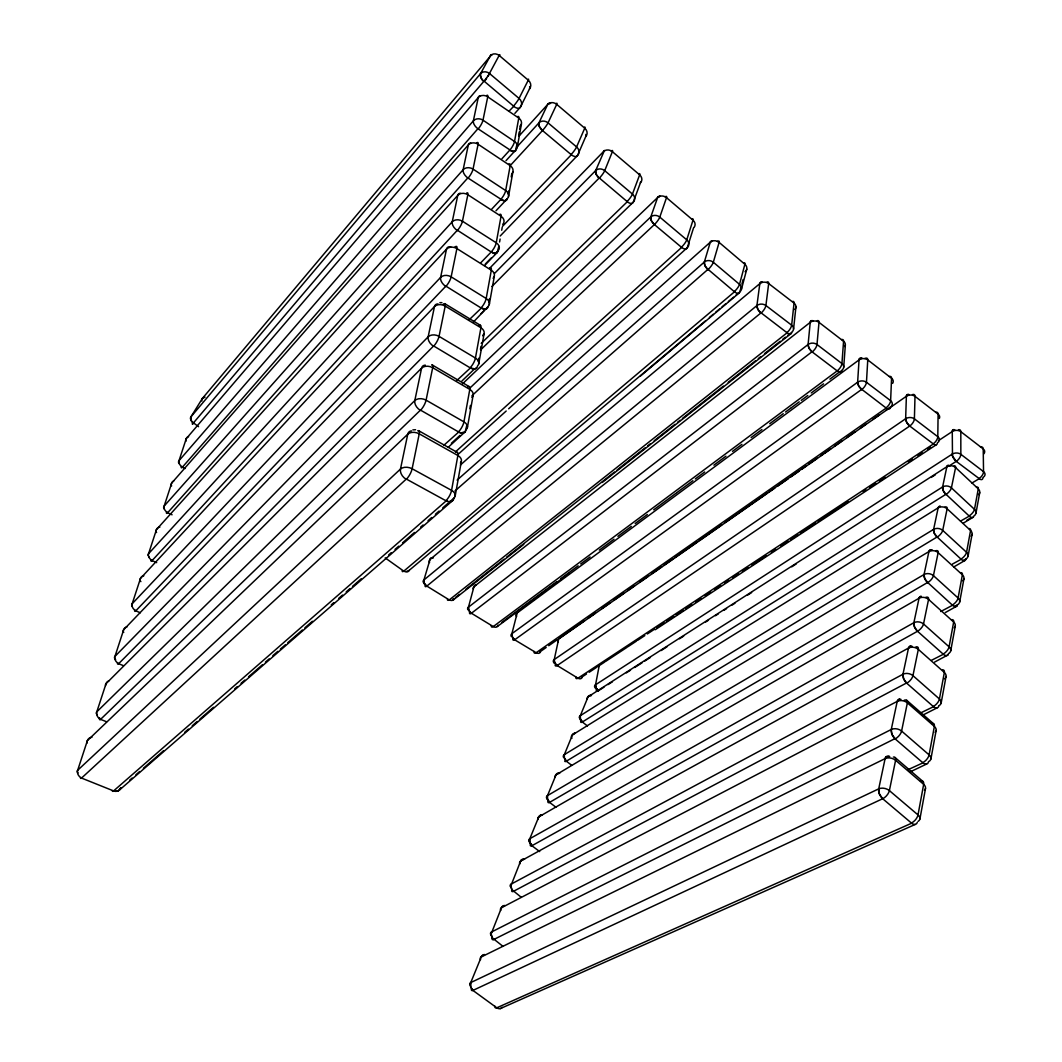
<?xml version="1.0" encoding="UTF-8"?>
<svg xmlns="http://www.w3.org/2000/svg" width="1062" height="1062" viewBox="0 0 1062 1062"><rect width="100%" height="100%" fill="white"/><g stroke="black" fill="none" stroke-linecap="round" stroke-linejoin="round"><path stroke-width="1.5" d="M481.232 343.371L627.31 201.714L599.26 177.938L491.918 286.501M469.258 319.675L481.298 308.113L445.881 286.143L135.79 610.849L140.317 612.761M385.187 557.895L403.786 571.144L734.479 291.811L708.009 269.323L454.961 490.963M487.896 76.371L499.565 54.68M971.942 483.011L979.27 478.657L956.251 461.373L952.481 455.956L952.269 431.544L952.574 430.256L954.765 429.778M921.006 596.366L919.055 598.225L913.864 622.717L914.541 627.071L917.528 631.279L943.348 654.272L931.44 660.325M491.48 252.145L457.364 230.228L152.078 560.59L156.685 562.621M910.559 646.001L908.514 648.046L902.966 674.251L903.643 678.844L906.722 683.211L933.498 706.681L919.957 713.252M555.891 807.186L549.558 802.394L927.644 582.467L952.548 605.247L940.759 611.539M595.397 688.149A4.699 2.814 11 0 1 595.556 684.764L952.176 454.151A5.921 2.828 55.6 0 0 956.251 461.373L950.689 464.944M774.835 488.095L558.665 639.032L554.245 659.542L554.776 662.821L557.178 665.529L577.967 678.193A4.726 1.951 -58.7 0 1 575.763 676.892M899.381 699.141L897.217 701.385L891.27 729.488L891.961 734.36L895.147 738.9L922.958 762.861L907.917 769.738M571.621 765.224L566.351 761.202L937.096 536.974L961.176 559.289L952.362 564.121M587.459 725.957L582.334 722.014L945.976 494.255L969.274 516.119L960.566 521.084M546.187 647.488L540.744 651.298A4.792 3.319 55 0 1 536.137 652.705L886.186 408.06L861.76 389.342L514.672 639.802L536.137 652.705A4.792 1.832 -58.6 0 1 534.067 651.471M433.415 557.762L430.694 558.373L429.991 559.568L423.924 579.958A4.938 3.531 50.5 0 0 426.858 586.105L449.266 599.911L787.088 332.791L761.056 312.825L426.712 586.197M889.239 756.409L885.92 756.941L885.111 758.626L878.712 788.854L879.402 794.031L882.708 798.743L911.634 823.209L496.79 1007.798A5.748 4.394 69.7 0 0 502.22 1007.28M712.363 240.888L710.279 242.189L704.345 262.022L704.969 265.726L707.796 269.376M517.459 611.991L511.897 633.669L512.388 636.974L514.658 639.789M586.529 673.998L582.388 676.72A4.739 3.239 56.5 0 1 577.967 678.193L933.392 443.969L909.736 426.035L906.789 422.57L905.647 418.747L906.377 396.272L906.736 394.998L909.045 394.586M113.528 791.044L118.068 790.964L120.869 787.858A6.186 5.469 42.8 0 1 113.594 790.924L446.173 500.892L406.321 479.042L81.535 778.074L113.594 790.924A6.306 1.527 -65.4 0 1 112.293 790.659M509.07 111.125L513.769 106.28L484.033 81.11L192.527 423.99L193.417 423.074A5.363 3.85 39 0 1 191.067 416.689L202.351 398.476L491.454 54.866M475.776 584.87L473.957 586.715L468.461 607.159L468.913 610.464L471.409 613.252L493.259 626.567A4.845 1.712 -58.6 0 1 491.281 625.876M443.69 445.416L458.731 432.022L420.472 410.105L100.585 719.372L106.612 721.775M456.899 380.462L470.386 367.97L433.628 345.96L118.639 663.71L123.298 665.608M882.96 798.584L472.922 990.421L496.79 1007.798A5.722 2.151 -55.7 0 1 494.972 1006.258M659.86 196.324L657.617 197.545L650.78 216.953L651.325 220.644L654.391 224.56L681.631 247.419L455.505 451.841M861.932 389.396L858.733 386.05L857.631 382.214L859.052 359.899L859.463 358.637L861.919 358.306M192.501 424.003L192.726 423.207M791.708 332.671A6.239 3.159 52 0 0 791.814 332.127A6.319 4.898 2.3 0 0 791.655 325.184L765.901 305.524A6.345 4.991 3.5 0 0 756.914 305.564L423.924 579.958L424.322 583.277L426.645 585.998M843.719 367.24L845.339 344.964M837.4 371.063L812.204 351.947L809.125 348.349L808.089 344.5L810.226 322.357L810.704 321.136L813.293 320.87M604.358 150.658L595.663 170.584L596.127 174.248L599.247 178.23A6.757 1.221 -51.7 0 0 604.716 170.663L612.389 151.68A6.664 1.181 -51.7 0 0 611.181 151.109M793.579 329.008L795.929 306.931M494.534 273.425L595.663 170.584A6.651 3.465 47.4 0 0 599.247 178.23L599.114 177.951M717.368 241.539A6.478 1.673 -50.4 0 1 719.12 242.388L713.319 262.248A6.558 1.726 -50.5 0 1 707.996 269.602L708.168 269.376M499.764 54.812L499.405 55.636A6.797 5.881 40.5 0 0 490.405 55.742L480.515 73.69L191.067 416.689L190.908 419.928L191.89 421.641L198.567 426.698M454.868 247.034A7.633 2.111 -59.5 0 1 456.899 248.588L451.151 276.85A7.739 2.19 -59.7 0 1 445.867 286.435L446.013 286.182M466.762 192.912A7.421 1.965 -59.1 0 1 467.838 194.744L462.448 221.228A7.527 2.044 -59.3 0 1 457.337 230.52L457.058 230.295M767.122 281.961A6.385 2.31 -52.4 0 1 768.676 283.567L765.901 305.524A6.465 2.389 -52.5 0 1 761.029 313.078L757.896 309.414L756.914 305.564L759.821 283.62L761.52 281.921M550.315 103.333L547.753 104.368L538.938 122.847L539.31 126.484L542.483 130.533L571.329 154.747L502.499 226.352M925.679 597.388A6.664 2.854 -45.7 0 1 928.56 599.406L923.528 623.965A6.757 2.947 -46 0 1 917.528 631.279L531.903 845.737L539.682 851.578M927.816 582.534L924.736 578.644L924.059 574.515L928.918 551.576L929.569 550.342L932.383 550.315M761.003 312.825L761.029 313.078A6.292 3.213 51.4 0 1 756.914 305.564M939.963 506.295L938.171 507.835L933.617 529.367L934.281 533.283L937.308 537.053M579.321 717.872A4.806 3.106 22.6 0 1 580.343 715.655L942.591 486.954A6.093 2.974 56 0 0 945.963 494.494L943.255 490.684L942.591 486.954L946.866 466.709L947.463 465.634L950.078 465.78M511.34 636.523A4.819 2.96 13.4 0 1 511.897 633.669L857.631 382.214A6.093 3.013 53.7 0 0 861.733 389.581L861.587 389.369M956.358 461.16L956.251 461.373A6.08 3.08 -49.7 0 0 960.844 454.31L960.818 431.663A6.014 2.987 -49.5 0 0 958.508 429.712M514.844 113.395L520.34 107.209A6.81 5.868 36 0 0 519.053 98.421L489.648 73.623A6.903 5.921 39.3 0 0 480.515 73.69C480.422 79.119 483.887 84.376 486.595 78.176M580.343 715.655L580.396 718.908L582.494 721.948A4.819 3.332 58 0 1 580.343 715.655L588.056 696.858L588.839 695.809L591.468 695.57M455.16 496.193L461.359 461.359M467.346 427.76L473.121 395.329M478.697 364.014L484.086 333.747M489.29 304.489L494.334 276.186M508.512 196.563L512.946 171.646M517.247 147.472L521.429 124.028M963.048 560.683L965.916 559.024A6.452 4.766 8.2 0 0 966.553 552.306L942.711 530.376A6.465 4.845 8.9 0 0 933.617 529.367L564.334 754.644L564.36 758.029L566.524 761.149A4.952 3.491 59.2 0 1 564.334 754.644L572.431 734.917L574.489 733.311M466.935 424.959L465.156 431.783L448.204 447.301M469.829 408.751L470.426 405.445M478.298 361.332L478.869 358.146M480.436 349.358L480.967 346.358M488.918 301.86L489.476 298.688M484.63 265.473L497.228 252.49L498.835 246.251M499.591 242.017L500.122 239.043M501.702 230.255L502.22 227.334M508.167 194.041L508.725 190.921M511.22 176.903L511.778 173.796M517.207 143.383L515.375 150.977L511.95 151.255L477.927 128.714L182.412 467.161L185.359 468.488M518.721 134.914L519.238 132.007M519.716 129.312L520.274 126.179A6.93 3.664 45.3 0 0 520.327 125.767M954.592 606.402L957.473 604.796A6.664 4.792 9.3 0 0 958.097 598.025L933.432 575.644A6.664 4.872 9.9 0 0 924.059 574.515L547.514 795.611L547.527 799.142L549.731 802.328A5.084 3.664 60.5 0 1 547.514 795.611L556.023 774.875L556.886 773.707L559.687 773.309M919.904 819.054L925.506 788.469M930.909 758.972L936.126 730.51M941.158 703.031L946.03 676.494M950.729 650.833L955.282 626.009M959.676 601.995L963.938 578.75M968.066 556.222L972.062 534.385M975.951 513.225L979.708 492.688M948.844 653.395A6.89 4.806 10.3 0 0 949.083 646.824L923.528 623.965A6.89 4.885 10.9 0 0 913.864 622.717L529.819 838.714L529.805 842.392L532.075 845.671A5.23 3.836 62.1 0 1 529.819 838.714L538.779 816.89L541.009 815.045M598.092 690.937A4.699 2.005 -58.7 0 0 598.503 690.698L596.127 688.043L595.556 684.764L599.207 665.688M417.738 430.774A8.363 2.628 -61.2 0 1 419.238 433.827L412.136 468.754A8.523 2.735 -61.6 0 1 406.281 479.32L405.963 479.108M524.575 859.238L521.561 859.795L520.619 861.109L510.835 885.934L512.07 889.837L521.309 897.31M420.207 410.118L420.433 410.383A8.23 2.536 -60.8 0 0 426.088 400.162L432.685 367.704A8.098 2.443 -60.5 0 0 431.637 364.916M443.173 304.197A7.846 2.27 -59.9 0 1 445.204 306.095L439.044 336.362A7.965 2.35 -60.2 0 1 433.588 346.252L433.734 346M503.906 905.607L501.49 907.731L491.148 933.91L492.396 937.972L502.777 946.189M483.807 954.658L481.285 956.942L470.758 982.576L470.652 986.784L472.909 990.408M469.922 984.978A5.629 2.867 23.5 0 1 470.758 982.576L878.712 788.854A7.607 4.367 62 0 0 882.708 798.743L882.535 798.491M707.982 269.323L707.996 269.602A6.399 3.305 50.2 0 1 704.345 262.022L457.111 480.104M812.018 351.748L471.409 613.252A4.872 3.451 52.4 0 1 468.461 607.159L808.089 344.5A6.279 4.806 1.3 0 1 816.997 344.526L841.927 363.549A6.253 4.713 0.4 0 1 842.471 369.722M192.395 423.964L192.687 423.287M457.417 230.228L457.337 230.52A7.54 4.381 45 0 1 452.226 221.812L457.762 195.368A7.434 4.235 44.9 0 1 460.297 193.218M480.515 73.69A6.956 3.611 44.5 0 0 484.02 81.416L489.648 73.623M445.828 286.143L445.867 286.435A7.766 4.699 45.3 0 1 440.597 277.394L446.505 249.145A7.66 4.54 45.1 0 1 450.792 246.862M741.077 287.258L739.842 291.891L736.046 295.09M741.9 284.165L743.134 279.532M741.435 289.315L746.759 269.217M945.95 494.255L945.963 494.494A6.239 2.403 -44.7 0 0 951.419 487.856L955.574 467.559A6.16 2.323 -44.6 0 0 954.061 465.926M693.513 227.985L687.3 247.672L508.645 408.79M864.8 358.505A6.199 2.682 -51 0 1 867.76 359.925L866.459 382.28A6.266 2.761 -51.2 0 1 861.733 389.581L861.627 389.356M640.545 182.093A6.478 3.319 48 0 1 640.386 182.929L633.244 202.192L480.767 349.783M882.841 798.531L882.708 798.743A7.434 3.69 -48.7 0 0 889.385 790.606L895.598 760.286A7.301 3.544 -48.1 0 0 893.407 757.02M808.089 344.5A6.186 3.12 52.6 0 0 812.204 351.947L812.377 351.748M585.799 134.436A6.611 3.385 46.7 0 1 585.733 136.586L577.609 155.384L500.202 236.003M917.674 631.067L917.528 631.279A6.744 3.584 58.4 0 1 913.864 622.717M119.807 789.73L452.903 500.361L453.859 498.224A8.416 5.416 10.6 0 0 451.576 490.365L457.868 455.492A8.27 2.814 -61.1 0 0 456.102 452.399M473.187 322.277L488.069 306.613A7.58 5.642 11.7 0 0 486.197 298.515L491.308 270.199A7.54 2.27 -59.2 0 0 489.635 268.221M529.593 86.593A6.77 3.465 45.3 0 1 529.5 88.889L520.34 107.209A6.876 3.584 45.2 0 1 513.464 106.16A6.903 0.796 -52.6 0 0 519.053 98.421L528.265 80.168A6.823 0.77 -52.6 0 0 528.358 79.159M406.414 479.068L406.281 479.32A8.562 5.868 47.2 0 1 400.467 469.059L407.768 434.185A8.416 5.642 46.7 0 1 411.485 430.88M812.311 351.721L812.204 351.947A6.359 2.575 -51.9 0 0 816.997 344.526L819.001 322.357A6.292 2.496 -51.7 0 0 817.222 320.671M499.405 55.636L528.265 80.168A6.704 5.841 37 0 1 529.5 88.889M894.921 738.674L493.83 939.485A5.562 4.235 66.3 0 1 491.52 931.998L891.27 729.488A7.381 4.898 12.8 0 1 901.598 731.054L929.104 754.883A7.381 4.806 12.1 0 1 928.546 761.693A7.275 4.022 61.2 0 1 922.705 762.662L922.705 762.662A7.142 3.558 -47.4 0 0 929.104 754.883L934.361 726.435A7.022 3.425 -46.9 0 0 931.958 723.474M518.774 136.321L547.753 104.368A6.691 3.425 46 0 1 550.554 103.372M501.968 158.716L509.76 150.154A7.076 1.912 -58.3 0 0 514.526 141.485L518.76 118.055A6.996 1.845 -58.2 0 0 517.566 116.621M516.597 147.326L538.938 122.847A6.717 5.814 32.5 0 1 548.032 122.847L576.586 146.928A6.637 5.748 28.9 0 1 577.609 155.384A6.717 3.505 46.7 0 1 571.077 154.561A6.797 1.089 -52 0 0 576.586 146.928L584.75 128.183A6.717 1.049 -52 0 0 584.631 127.082M506.016 160.654L514.977 150.844M509.972 165.884L542.483 130.533A6.85 0.943 -52.3 0 0 548.032 122.847L556.714 104.355A6.77 0.916 -52.3 0 0 556.196 103.598M491.706 209.161L500.985 199.271L467.824 177.912L167.623 512.76L172.084 514.791M495.994 210.767L507.331 198.713A7.115 5.695 12.7 0 0 505.671 190.563L510.172 165.645A7.168 1.978 -58.5 0 0 508.791 164.092M480.82 262.712L491.414 251.774M485.321 264.013L491.095 258.066M494.547 254.495L498.012 250.924A7.341 5.682 12.2 0 0 496.246 242.8L501.038 216.263A7.341 2.111 -58.8 0 0 499.658 214.444M489.516 268.407L603.468 151.627A6.545 3.359 47.4 0 1 604.862 150.499M481.073 313.582L484.564 310.091M461.93 380.966L473.851 369.549M462.103 384.245L657.617 197.545A6.425 3.279 48.7 0 1 660.073 196.351M469.351 388.586L650.78 216.953A6.465 5.536 19 0 1 659.794 217.113L686.742 239.839A6.425 5.456 16.2 0 1 687.3 247.672A6.452 3.345 49.5 0 1 681.379 247.234A6.611 1.606 -50.8 0 0 686.742 239.839L692.995 220.179A6.531 1.553 -50.7 0 0 691.933 219.077M471.94 395.768L654.391 224.56A6.651 1.487 -51.1 0 0 659.794 217.113L666.511 197.665A6.571 1.434 -51 0 0 665.17 196.855M909.948 425.875L557.178 665.529A4.766 3.279 55.8 0 1 554.245 659.542L905.647 418.747A6.186 4.447 -1.5 0 1 914.395 418.853L937.799 436.721A6.16 4.354 -2 0 1 937.374 442.894A5.96 2.867 55.1 0 1 933.179 443.836A6.12 3.013 -50.1 0 0 937.799 436.721L938.091 414.14A6.053 2.921 -49.9 0 0 936.06 412.202M451.403 443.252L459.965 435.42M201.913 400.998A5.31 3.518 31.5 0 1 202.351 398.476L205.019 397.108M458.864 453.7L506.189 411.021M460.377 465.05L710.279 242.189A6.306 3.199 50 0 1 711.991 240.875M129.63 780.238L132.126 778.061M135.883 774.795L139.64 771.53M143.397 768.264L163.429 750.834M184.708 732.329L188.465 729.063M192.222 725.797L197.227 721.443M199.736 719.266L213.502 707.279M234.702 688.84L237.291 686.596M241.047 683.331L244.804 680.065M248.548 676.799L262.327 664.812M265.42 662.117L269.151 658.878M272.868 655.639L277.846 651.325M280.328 649.161L285.293 644.846M287.775 642.683L302.378 629.978M304.887 627.788L312.401 621.257M331.291 604.822L333.787 602.658M338.685 598.397L342.535 595.052M346.199 591.866L350.022 588.534M352.518 586.37L361.226 578.79M388.626 554.961L391.267 552.665M395.024 549.399L398.781 546.133M402.538 542.868L411.299 535.235M412.016 534.624L414.472 532.474M420.632 527.124L423.088 524.986M428.013 520.699L431.703 517.486M435.393 514.273L439.084 511.061M442.774 507.848L447.699 503.574M451.35 500.401L453.859 498.224M406.958 571.09A4.978 3.252 23.1 0 0 409.242 570.307L705.646 320.697M709.429 317.511L713.252 314.286M715.761 312.175L719.585 308.962M722.107 306.838L725.917 303.626M728.439 301.502L733.51 297.227M640.466 376.041L739.125 292.993M429.579 562.555A4.885 3.12 16.4 0 1 429.991 559.568L759.821 283.62A6.213 3.12 51.2 0 1 762.078 281.948M487.246 308.285L485.613 309.135L481.285 308.126M627.297 201.727L627.018 201.568A6.704 1.354 -51.4 0 0 632.461 194.054L639.643 174.832A6.624 1.314 -51.3 0 0 638.766 173.876M476.586 367.917L474.873 368.886L470.373 367.983M455.545 597.481L459.461 594.388M465.753 589.437L504.078 559.183M506.68 557.138L614.473 472.059M617.049 470.041L645.284 447.752M647.714 445.841L650.409 443.704M654.205 440.717L674.981 424.322M677.569 422.278L680.171 420.233M682.441 418.428L723.421 386.103M728.2 382.32L755.679 360.642M758.268 358.598L760.843 356.567M764.547 353.633L780.198 341.287M782.734 339.296L785.362 337.212M787.924 335.194L790.526 333.136M453.58 599.711L523.752 544.381M602.287 482.44L791.309 333.388M473.161 588.866A4.819 3.053 14.9 0 1 473.957 586.715L810.226 322.357A6.106 3.027 52.3 0 1 812.881 320.724M497.228 252.49L493.538 253.061L491.175 251.973A7.447 2.19 -59 0 0 496.246 242.8L462.448 221.228A7.434 5.788 14.4 0 0 452.226 221.812L148.574 553.687A5.761 3.239 17 0 0 148.136 555.506M465.156 431.783L460.974 432.938L458.346 431.942A8.124 2.708 -60.7 0 0 463.935 421.853L469.789 389.396A8.005 2.615 -60.3 0 0 467.572 386.98M501.954 622.319L556.886 581.578M560.683 578.763L578.126 565.834M580.675 563.949L590.074 556.979M599.34 550.103L613.995 539.23M617.925 536.31L631.319 526.38M635.169 523.526L647.316 514.526M653.688 509.8L675.91 493.326M676.627 492.781L692.902 480.714M695.291 478.949L704.664 471.993M713.903 465.143L725.943 456.209M732.514 451.337L741.926 444.354M751.126 437.531L761.919 429.526M769.738 423.725L783.238 413.715M785.508 412.029L790.752 408.14M791.243 407.781L799.235 401.848M801.239 400.361L807.797 395.502M811.235 392.953L823.528 383.833M829.887 379.121L840.573 371.196M497.401 626.461L569.073 573.347M516.583 616.491A4.766 2.974 13.4 0 1 516.836 613.199L859.052 359.899A6 2.934 53.4 0 1 862.118 358.385M446.159 500.932L445.774 500.786A8.403 2.921 -61.5 0 0 451.576 490.365L412.136 468.754A8.549 5.549 12.1 0 0 400.467 469.059L77.672 770.269A6.385 2.881 14.8 0 0 78.017 772.95M501.065 199.364L500.76 199.47A7.222 4.022 45.7 0 0 507.331 198.713L505.074 200.811L500.76 199.47A7.248 2.044 -58.6 0 0 505.671 190.563L473.041 169.11A7.208 5.801 15.3 0 0 463.125 169.747L164.172 506.043A5.615 3.292 17.6 0 0 164.119 508.857M548.709 645.723L557.072 639.895M559.342 638.302L584.578 620.673M588.361 618.044L595.331 613.172M601.968 608.539L610.199 602.791M614.208 599.99L623.726 593.339M627.775 590.512L634.611 585.733M639.948 582.016L648.218 576.241M652.095 573.533L661.825 566.736M664.254 565.037L672.711 559.143M675.047 557.497L686.317 549.638M687.194 549.014L697.19 542.032M699.38 540.518L721.682 524.933M725.2 522.477L742.869 510.145M743.453 509.733L750.25 504.981M751.02 504.45L753.741 502.552M755.095 501.596L767.255 493.113M769.3 491.679L774.742 487.883M775.353 487.458L782.097 482.745M782.906 482.188L799.221 470.785M799.659 470.479L806.403 465.767M808.753 464.134L817.209 458.226M820.992 455.585L830.749 448.775M834.599 446.08L841.595 441.195M846.839 437.531L855.136 431.73M860.446 428.026L865.981 424.163M872.685 419.477L879.535 414.698M886.292 409.972L890.381 407.131A6.199 4.527 -1 0 0 890.62 400.706L891.562 378.284A6.146 2.761 -50.7 0 0 889.438 376.466M777.344 486.356L788.243 478.736M790.924 476.865L799.075 471.183M801.651 469.377L823.515 454.111M824.444 453.474L866.061 424.402M866.977 423.765L906.377 396.272A5.921 2.841 54.3 0 1 908.86 394.52M452.903 500.361L448.522 501.755L446.12 500.667M481.312 307.887L480.967 307.967A7.646 2.35 -59.5 0 0 486.197 298.515L451.151 276.85A7.686 5.761 13.7 0 0 440.597 277.394L132.192 603.734A5.907 3.173 16.4 0 0 132.219 606.455M938.423 440.664L952.269 431.544A5.841 2.748 55.2 0 1 954.234 429.632M589.158 672.273L596.207 667.626M597.269 666.923L604.49 662.17M605.38 661.573L608.088 659.794M608.632 659.436L617.553 653.555M618.296 653.064L627.018 647.329M627.974 646.705L636.576 641.023M637.638 640.333L644.833 635.594M647.316 633.961L654.457 629.248M656.98 627.589L664.095 622.903M666.644 621.23L673.72 616.571M676.321 614.858L683.344 610.225M685.986 608.486L691.574 604.796M695.65 602.114L701.186 598.477M705.301 595.769L710.85 592.105M714.899 589.437L720.514 585.733M724.656 583.011L728.797 580.277M732.727 577.688L738.475 573.905M742.351 571.356L748.139 567.546M752.015 564.997L760.578 559.355M761.666 558.639L766.1 555.718M771.317 552.267L775.764 549.346M780.982 545.908L788.203 541.155M790.632 539.549L797.867 534.783M800.297 533.19L807.532 528.425M808.514 527.774L815.828 522.955M818.098 521.469L825.493 516.597M826.302 516.052L835.157 510.225M835.887 509.747L844.834 503.853M845.471 503.428L848.206 501.622M863.273 491.706L866.008 489.901M869.685 487.471L872.46 485.653M872.871 485.387L875.619 483.568M879.363 481.113L885.217 477.25M908.368 461.997L912.51 459.275M918.033 455.625L922.281 452.837M927.763 449.226L930.511 447.407M655.188 629.739L936.126 444.859M587.087 699.327A4.752 3.106 22.5 0 1 588.056 696.858L946.866 466.709A6 2.894 55.7 0 1 949.879 465.674M599.857 689.835L603.959 687.207M608.048 684.578L612.416 681.777M626.341 672.857L630.509 670.175M634.691 667.507L642.152 662.728M644.435 661.254L647.223 659.475M647.608 659.223L650.382 657.444M661.135 650.555L667.016 646.785M679.494 638.78L683.662 636.111M705.686 621.987L708.473 620.208M715.509 615.694L718.27 613.916M723.78 610.398L726.567 608.606M732.103 605.061L734.917 603.256M747.316 595.304L751.617 592.543M791.761 566.816L796.168 563.988M931.201 477.435L935.37 474.754M182.292 466.975L182.545 467.054A5.469 4.036 38.9 0 1 179.04 460.629L186.222 438.712L478.258 97.518A7.036 3.717 44.6 0 1 480.582 95.726M470.347 367.664L470.041 367.824A7.872 2.522 -60 0 0 475.444 358.053L480.913 327.773A7.766 2.429 -59.7 0 0 479.148 325.516M571.914 738.356A4.872 3.093 22.7 0 1 572.431 734.917L938.171 507.835A6.186 3.067 56.4 0 1 940.321 506.335M498.012 250.924A7.434 4.301 46 0 1 491.175 251.973L491.454 251.813M167.517 512.667L167.756 512.654A5.589 4.248 38.8 0 1 164.172 506.043L171.699 483.064L468.329 144.923A7.235 3.969 44.7 0 1 470.665 142.972M966.765 520.3L971.066 517.698M963.393 523.115L973.27 517.154M554.988 776.813A4.991 3.067 22.8 0 1 556.023 774.875L928.918 551.576A6.399 3.266 57.1 0 1 931.958 550.129M886.173 408.073L885.92 407.954A6.213 2.841 -50.8 0 0 890.62 400.706L866.459 382.28A6.226 4.62 -0.3 0 0 857.631 382.214M953.902 566.882L965.318 560.245M537.916 819.532A5.124 3.04 23 0 1 538.779 816.89L919.055 598.225A6.624 3.478 57.9 0 1 921.192 596.366M945.286 612.562L956.849 606.11M519.862 863.897A5.257 3 23.1 0 1 520.619 861.109L908.514 648.046A6.876 3.704 58.9 0 1 912.046 646.254M510.304 886.584A5.323 2.987 23.2 0 1 511.18 884.102L902.966 674.251A7.129 4.898 11.9 0 1 912.948 675.644L939.432 698.982A7.115 4.819 11.2 0 1 939.405 705.473M934.64 662.051L947.808 655.028M511.18 884.102A5.39 4.036 64 0 0 513.464 891.323L906.59 682.972M500.746 910.479A5.403 2.96 23.3 0 1 501.49 907.731L897.217 701.385A7.142 3.956 60 0 1 900.934 699.354M922.188 715.416L936.843 707.996M99.616 717.846A6.146 1.354 -64.6 0 0 100.731 719.279L100.731 719.279A6.12 5.257 38.7 0 1 96.815 711.806L106.014 683.729L421.587 368.142A8.138 5.23 46 0 1 425.358 365.155M480.568 959.65A5.549 2.907 23.4 0 1 481.285 956.942L885.111 758.626A7.447 4.221 61.3 0 1 889.744 756.635M968.982 528.597A6.279 2.589 -44.5 0 1 970.575 530.496L966.553 552.306A6.359 2.682 -44.7 0 1 960.951 559.103L961.176 559.276M458.744 431.968L458.346 431.942A8.151 5.323 47.7 0 0 466.072 429.818A8.124 5.522 11 0 0 463.935 421.853L426.088 400.162A8.244 5.642 12.6 0 0 414.804 400.56L96.815 711.806A6.213 3 15.3 0 0 97.359 714.859M598.304 690.605L598.503 690.698A4.713 3.186 57.2 0 1 595.556 684.764M910.081 771.915L926.436 764.122M81.429 778.008L81.681 777.981A6.266 5.562 39 0 1 77.672 770.269L87.376 740.652L407.768 434.185A8.39 5.602 12.3 0 1 419.238 433.827L457.868 455.492A8.27 5.469 10.8 0 1 460.39 463.098M470.041 367.824L470.041 367.824A7.899 4.938 46.9 0 0 477.236 366.868M500.295 1008.608L915.258 824.417M151.972 560.404L152.238 560.497A5.708 4.474 38.7 0 1 148.574 553.687L156.472 529.58L457.762 195.368A7.328 5.801 14.8 0 1 467.838 194.744L501.038 216.263A7.222 5.682 12.4 0 1 502.738 224.414M471.409 613.252L471.409 613.252A4.872 1.646 -58.6 0 1 469.55 612.15M938.848 705.792A6.983 3.77 60 0 1 933.259 706.495L933.259 706.495A6.916 3.305 -46.5 0 0 939.432 698.982L944.344 672.458A6.81 3.186 -46.1 0 0 942.578 669.803M841.582 339.588A6.239 2.589 -51.4 0 1 843.573 341.287L841.927 363.549A6.306 2.668 -51.5 0 1 837.161 370.903L493.259 626.567A4.845 3.398 53.3 0 0 498.051 625.226A4.845 3 14.1 0 1 497.613 625.491M969.354 516.026L969.062 515.946A6.199 2.509 -44.4 0 0 974.491 509.348L978.275 488.839L955.574 467.559A6.173 4.792 7.1 0 0 946.866 466.709M961.269 559.116L960.951 559.103A6.279 3.12 57.2 0 0 965.916 559.024M514.658 639.775L514.831 639.709A4.819 3.359 54.2 0 1 511.897 633.669M837.48 370.917L837.161 370.903A6.133 3.067 53.2 0 0 841.887 370.226M514.831 639.709L514.831 639.709A4.819 1.779 -58.6 0 1 512.8 638.78M446.146 500.706L445.774 500.786A8.43 5.735 48.8 0 0 453.793 498.529M513.251 891.337L513.464 891.323A5.376 1.872 -53.8 0 1 511.658 890.368M582.494 721.948L582.494 721.948A4.806 1.54 -51.2 0 1 580.648 721.616M493.591 939.458L493.83 939.485A5.562 1.965 -54.6 0 1 492.064 938.237M426.858 586.105L426.858 586.105A4.938 1.513 -58.5 0 1 425.079 585.547M566.524 761.149L566.524 761.149A4.925 1.62 -51.8 0 1 564.692 760.963M412.866 429.884L415.574 429.725M547.952 801.306A5.071 1.699 -52.4 0 0 549.731 802.328L549.519 802.208M787.128 332.618L786.823 332.671A6.412 2.482 -52.2 0 0 791.655 325.184L794.044 303.108A6.345 2.403 -52 0 0 792.81 301.396M531.876 845.697L532.075 845.671A5.217 1.779 -53 0 1 530.642 843.401A5.191 3.027 23.1 0 1 529.686 842.498M472.869 990.222L473.094 990.368A5.748 4.46 68.9 0 1 470.758 982.576M627.323 201.528L627.018 201.568A6.584 3.425 48.1 0 0 633.244 202.192A6.518 5.615 22.1 0 0 632.461 194.054L604.716 170.663A6.571 5.682 25.4 0 0 595.663 170.584M787.128 332.632L786.823 332.671A6.239 3.159 52 0 0 791.615 332.91M886.226 407.941L885.92 407.954A6.04 2.974 54.2 0 0 890.381 407.131M911.674 823.183L911.369 823.01A7.381 3.836 -48.5 0 0 918.006 814.926L923.661 784.353A7.261 3.69 -47.9 0 0 920.502 781.114M439.854 302.657L441.911 302.657M948.472 653.608A6.73 3.531 58.9 0 1 943.109 654.086L943.109 654.086A6.717 3.08 -45.7 0 0 949.083 646.824L953.663 622.027A6.624 2.974 -45.4 0 0 951.446 619.704M911.74 823.077L911.369 823.01A7.593 4.301 62.6 0 0 917.276 822.492M480.967 307.967L480.967 307.967A7.66 4.606 46.4 0 0 488.069 306.613M734.506 291.771L734.227 291.638A6.518 1.845 -50.2 0 0 739.524 284.35L744.887 264.292A6.438 1.792 -50.1 0 0 743.971 262.925M969.367 515.946L969.062 515.946A6.067 2.947 56.5 0 0 973.854 516.026A6.266 4.739 7.1 0 0 974.491 509.348L951.419 487.856A6.266 4.806 7.7 0 0 942.591 486.954M509.76 150.154L509.76 150.154A7.022 3.77 45.4 0 0 516.092 149.636A6.903 5.695 13.4 0 0 514.526 141.485L482.998 120.179A6.996 5.801 16.3 0 0 473.36 120.856L179.04 460.629A5.483 3.345 18.2 0 0 179 463.55M182.292 467.041L182.545 467.054A5.337 1.075 -62.5 0 1 181.257 466.736M151.972 560.457L152.238 560.497A5.629 1.181 -63.2 0 1 150.937 560.165M473.094 990.368L473.094 990.368A5.748 2.058 -55.4 0 1 471.316 989.28M734.546 291.665L734.227 291.638A6.345 3.266 50.8 0 0 739.842 291.891A6.359 5.283 11.7 0 0 739.524 284.35L713.319 262.248A6.399 5.376 13.8 0 0 704.345 262.022M167.491 512.614L167.756 512.654A5.483 1.128 -62.8 0 1 166.455 512.402M81.376 777.928L81.681 777.981A6.372 1.42 -65.1 0 1 80.46 777.809M418.627 430.694L457.47 452.505M432.367 365.036L469.377 386.714M444.859 303.705L480.475 325.357M598.995 690.499L596.3 688.853A4.699 2.005 -58.7 0 0 597.362 691.136M894.987 757.471L922.958 781.486M906.736 700.309L933.657 723.833M477.98 128.688L478.179 128.927A7.155 1.779 -58.6 0 0 482.998 120.179L487.737 96.815A7.062 1.712 -58.5 0 0 486.887 95.328M936.91 537L937.082 537.213A6.292 3.159 56.7 0 1 933.617 529.367M542.363 130.241L542.483 130.533A6.797 3.544 45.9 0 1 538.938 122.847M654.365 224.281L654.391 224.56A6.518 3.385 48.8 0 1 650.78 216.953M478.139 128.635L478.179 128.927A7.129 3.836 44.6 0 1 473.36 120.856L478.258 97.518A6.89 5.801 16.9 0 1 487.737 96.815L518.76 118.055A6.797 5.695 13.7 0 1 520.274 126.179M420.353 410.091L420.433 410.383A8.284 5.429 46.4 0 1 414.804 400.56L421.587 368.142A8.098 5.682 12.8 0 1 432.685 367.704L469.789 389.396A7.978 5.562 11.1 0 1 471.86 397.414M927.498 582.48L927.617 582.719A6.571 2.748 -45.5 0 0 933.432 575.644L938.144 552.652A6.478 2.655 -45.3 0 0 936.047 550.687M937.069 536.974L937.082 537.213A6.399 2.562 -45.1 0 0 942.711 530.376L947.131 508.791A6.319 2.482 -44.9 0 0 944.954 507.092M927.604 582.467L927.617 582.719A6.518 3.359 57.5 0 1 924.059 574.515M433.575 345.96L433.588 346.252A8.018 5.044 45.7 0 1 428.145 336.84L434.477 306.599A7.885 4.872 45.5 0 1 438.075 303.931M482.918 335.034A7.766 4.766 46.6 0 1 482.838 335.857A7.713 5.615 11.5 0 0 483.529 335.021M483.741 334.663A7.713 5.615 11.5 0 0 480.913 327.773L445.204 306.095A7.819 5.735 13.4 0 0 434.477 306.599L123.683 629.726L114.961 656.382A6.053 3.093 15.9 0 0 115.652 659.701M477.449 366.111A7.846 5.589 11.3 0 0 475.444 358.053L439.044 336.362A7.952 5.708 13.1 0 0 428.145 336.84L114.961 656.382A5.974 4.965 38.6 0 0 118.785 663.604L118.785 663.604A5.96 1.301 -64.1 0 1 117.51 663.232M125.9 627.284A5.907 4.832 38.6 0 0 123.683 629.726A5.974 3.133 16.1 0 0 123.736 632.408M126.418 627.084A5.907 4.832 38.6 0 1 126.962 626.952M859.052 359.899A6.146 4.62 -0.8 0 1 867.76 359.925L891.562 378.284A6.12 4.527 -1.5 0 1 892.638 383.355M516.836 613.199A4.766 3.292 53.7 0 1 517.818 611.672M540.306 651.55A4.779 2.921 12.8 0 1 539.801 651.763M603.468 151.627A6.478 5.655 25.8 0 1 612.389 151.68L639.643 174.832A6.425 5.589 22.2 0 1 640.386 182.929M588.056 696.858A4.766 3.252 57.5 0 1 590.923 695.411M580.489 719.943A4.806 3.106 22.6 0 1 580.064 719.465M978.686 494.64A6.173 4.713 6.5 0 0 978.275 488.839A6.12 2.416 -44.2 0 0 976.482 487.166M710.279 242.189A6.292 5.35 13.5 0 1 719.12 242.388L744.887 264.292A6.266 5.27 11.3 0 1 746.002 270.916M745.75 271.248A6.266 5.27 11.3 0 1 745.192 271.792A6.253 3.159 50.6 0 0 745.258 271.394M409.242 570.307A4.978 3.571 49.4 0 1 403.799 570.984A4.965 1.168 -54.7 0 1 402.286 570.838M928.918 551.576A6.558 4.859 9.4 0 1 938.144 552.652L962.384 574.808A6.558 4.779 8.8 0 1 962.73 580.834M556.023 774.875A5.018 3.571 59.8 0 1 559.103 773.176M547.421 799.513A5.058 3.053 22.9 0 1 546.983 798.943M546.598 798.159A5.058 3.053 22.9 0 1 547.514 795.611M957.473 604.796A6.491 3.319 58 0 1 952.322 605.061A6.531 2.867 -45.2 0 0 958.097 598.025L962.384 574.808A6.452 2.774 -44.9 0 0 960.539 572.697M493.113 278.324A7.461 5.655 11.9 0 0 491.308 270.199L456.899 248.588A7.567 5.775 14.1 0 0 446.505 249.145L140.489 578.405L132.192 603.734A5.841 4.713 38.6 0 0 135.936 610.743L135.936 610.743A5.788 1.235 -63.6 0 1 134.688 610.106M143.821 575.79A5.775 4.593 38.6 0 0 140.489 578.405A5.828 3.199 16.7 0 0 140.874 581.644M905.647 418.747A6 2.921 54.7 0 0 909.736 426.035L909.736 426.035A6.173 2.934 -50.5 0 0 914.395 418.853L915.006 396.352A6.093 2.841 -50.3 0 0 912.484 394.573M906.377 396.272A6.093 4.447 -2 0 1 915.006 396.352L938.091 414.14A6.08 4.367 -2.5 0 1 939.352 418.441M558.081 641.899A4.699 2.907 12.1 0 1 558.665 639.032M555.134 663.75A4.752 2.881 12.2 0 1 554.191 663.033M553.846 662.635A4.752 2.881 12.2 0 1 554.245 659.542M557.178 665.529A4.752 1.898 -58.7 0 1 555.107 665.316M581.949 676.972A4.726 2.841 11.6 0 1 581.405 677.171M188.571 436.681A5.416 3.943 39 0 0 186.222 438.712A5.416 3.372 18.5 0 0 185.956 441.261M512.296 173.133A7.009 5.695 13 0 0 510.172 165.645L478.099 144.259A7.235 1.832 -58.8 0 0 476.572 142.932M173.677 481.046A5.522 4.142 38.9 0 0 171.699 483.064A5.549 3.319 17.9 0 0 171.632 485.905M810.226 322.357A6.199 4.806 0.8 0 1 819.001 322.357L843.573 341.287A6.173 4.713 -0.1 0 1 844.808 346.557M473.957 586.715A4.819 3.372 51.9 0 1 476.294 584.79M467.838 609.747A4.872 3.027 14.8 0 1 468.461 607.159M902.966 674.251A7.009 3.823 59.4 0 0 906.722 683.211A6.956 3.173 -46.7 0 0 912.948 675.644L918.325 649.373A6.85 3.067 -46.4 0 0 915.895 646.877M908.514 648.046A7.009 4.898 11.4 0 1 918.325 649.373L944.344 672.458A6.996 4.806 10.8 0 1 945.698 677.41M520.619 861.109A5.31 3.929 63 0 1 524.163 859.131M945.299 678.021A6.996 4.806 10.8 0 1 944.437 678.83M547.753 104.368A6.611 5.788 33.4 0 1 556.714 104.355L584.75 128.183A6.545 5.722 29.6 0 1 585.733 136.586M120.869 787.858A6.306 2.841 14.2 0 1 120.457 788.15M91.956 737.293A6.186 5.403 38.8 0 0 87.376 740.652A6.306 2.947 15 0 0 87.296 742.896M108.842 680.901A6.04 5.111 38.6 0 0 106.014 683.729A6.133 3.04 15.6 0 0 105.642 685.561M159.871 527.137A5.642 4.354 38.7 0 0 156.472 529.58A5.682 3.266 17.3 0 0 156.579 532.566M149.423 557.431A5.761 3.239 17 0 1 148.945 556.953M938.171 507.835A6.359 4.819 8.3 0 1 947.131 508.791L970.575 530.496A6.359 4.752 7.7 0 1 971.119 536.23M572.431 734.917A4.885 3.412 58.6 0 1 575.219 733.311M563.404 757.206A4.925 3.08 22.8 0 1 564.334 754.644M878.712 788.854A7.66 4.872 13.6 0 1 889.385 790.606L918.006 814.926A7.646 4.792 13 0 1 918.059 821.43M885.111 758.626A7.527 4.885 13.2 0 1 895.598 760.286L923.661 784.353A7.514 4.806 12.6 0 1 924.458 790.287M481.285 956.942A5.655 4.341 67.5 0 1 484.896 954.579M891.27 729.488A7.288 4.089 60.6 0 0 895.147 738.9A7.182 3.425 -47.6 0 0 901.598 731.054L907.373 702.858A7.076 3.292 -47.1 0 0 904.213 700.203M897.217 701.385A7.261 4.898 12.3 0 1 907.373 702.858L934.361 726.435A7.248 4.806 11.7 0 1 935.104 732.342M501.49 907.731A5.469 4.142 65.1 0 1 504.954 905.554M491.162 935.317A5.469 2.934 23.3 0 1 491.52 931.998M952.176 454.151A6.133 4.275 -2.4 0 1 960.844 454.31L983.545 471.634A6.106 4.195 -2.8 0 1 983.983 476.745M952.269 431.544A6.053 4.275 -2.9 0 1 960.818 431.663L983.213 448.921A6.027 4.195 -3.3 0 1 983.744 453.939M983.266 477.356A6.106 4.195 -2.8 0 1 982.947 477.568A5.881 2.774 56 0 1 978.978 478.63L978.978 478.63A6.027 3.159 -49.3 0 0 983.545 471.634L983.213 448.921A5.96 3.067 -49.1 0 0 980.505 446.996M759.821 283.62A6.253 4.991 3 0 1 768.676 283.567L794.044 303.108A6.226 4.898 1.8 0 1 794.761 309.52M429.991 559.568A4.885 3.451 50.1 0 1 432.831 557.669M424.256 583.821A4.952 3.106 16.4 0 1 423.844 583.383M423.194 582.162A4.952 3.106 16.4 0 1 423.924 579.958M452.784 599.154A4.912 3.067 15.6 0 0 454.27 598.49A4.912 3.491 51.4 0 1 449.266 599.764A4.912 1.58 -58.5 0 1 447.421 599.486M657.617 197.545A6.372 5.509 19 0 1 666.511 197.665L692.995 220.179A6.332 5.429 16 0 1 694.057 227.401M919.055 598.225A6.784 4.872 10.5 0 1 928.56 599.406L953.663 622.027A6.77 4.806 9.8 0 1 954.18 627.974M538.779 816.89A5.151 3.744 61.3 0 1 542.178 815.072M529.38 842.1A5.191 3.027 23.1 0 1 529.819 838.714M490.405 55.742A6.85 3.491 44.6 0 1 492.237 54.733M202.351 398.476A5.297 3.757 39.2 0 1 204.382 397.175M190.642 419.211A5.376 3.505 31.2 0 1 191.067 416.689M468.09 177.832L468.09 178.124A7.328 4.102 44.8 0 1 463.125 169.747L468.329 144.923A7.102 5.801 15.8 0 1 478.099 144.259L473.041 169.11A7.328 1.898 -58.9 0 1 468.09 178.124L468.063 177.832"/></g></svg>
